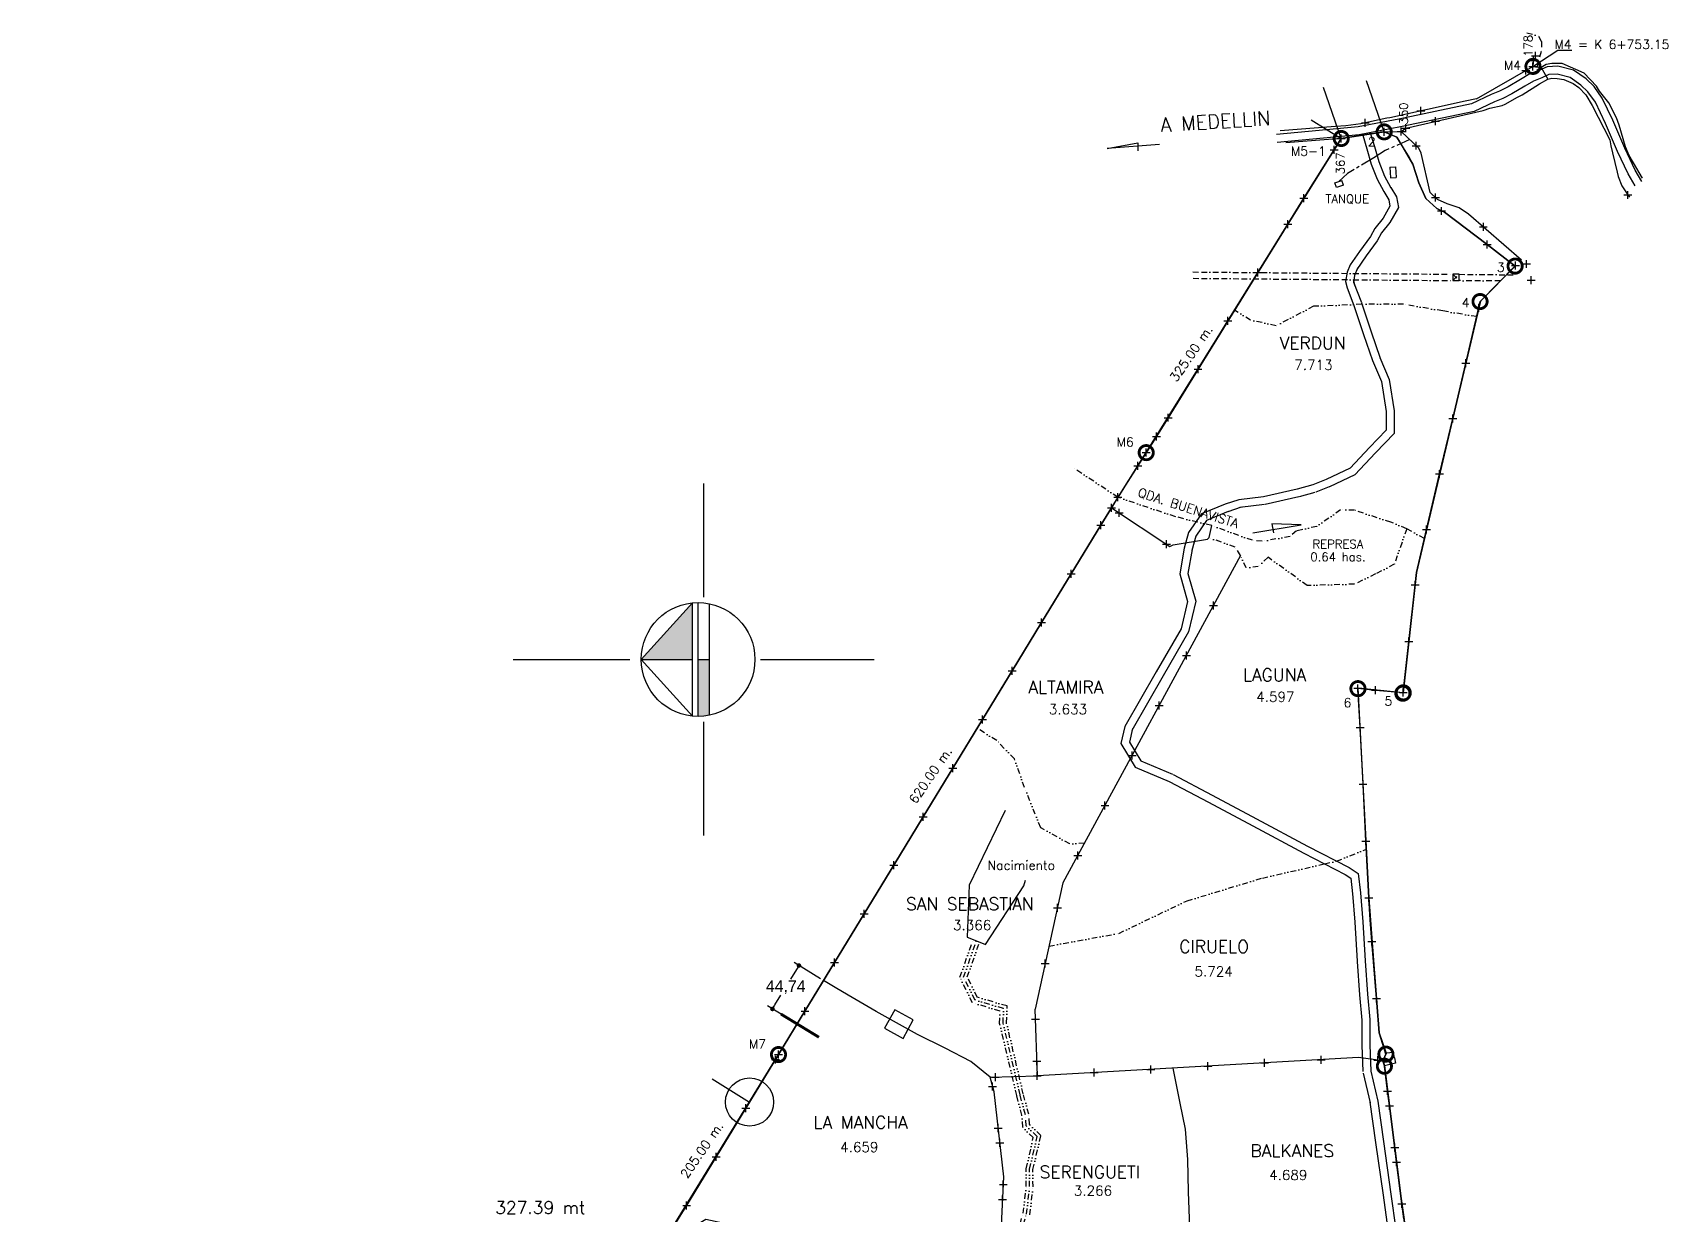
# Model space of a CAD drawing. Extents: x 14987 to 27544, y 5584 to 8136.
# Drawn here: x 25645 to 27084, y 7097 to 8136 of the extents above; entities that cross this region are included whole.
import ezdxf
from ezdxf.enums import TextEntityAlignment as Align

# ---------------------------------------------------------------- set-up
doc = ezdxf.new("R2010")
doc.units = 0
doc.header["$LTSCALE"] = 10
doc.header["$MEASUREMENT"] = 0
doc.header["$PDMODE"] = 2
doc.header["$PDSIZE"] = 3.5
for name, pattern in [('BORDER', [1.75, 0.5, -0.25, 0.5, -0.25, 0, -0.25]), ('CENTER', [2, 1.25, -0.25, 0.25, -0.25]), ('DIVIDE', [1.25, 0.5, -0.25, 0, -0.25, 0, -0.25])]:
    doc.linetypes.add(name, pattern=pattern)
doc.layers.get('0').update_dxf_attribs({"linetype": 'CONTINUOUS'})
doc.layers.get('Defpoints').update_dxf_attribs({"linetype": 'CONTINUOUS'})
for name, color, linetype in [('AREA', 2, 'CONTINUOUS'), ('CANO', 5, 'DIVIDE'), ('CERCO', 2, 'CONTINUOUS'), ('DIV-', 5, 'CONTINUOUS'), ('ENERGIA', 1, 'BORDER'), ('HOJA', 8, 'CONTINUOUS'), ('LIMITE', 6, 'CONTINUOUS'), ('MOJON', 2, 'CONTINUOUS'), ('MURO', 3, 'CONTINUOUS'), ('PL', 3, 'CONTINUOUS'), ('PUA', 1, 'CONTINUOUS'), ('r-100', 6, 'CONTINUOUS'), ('R-100B', 6, 'CONTINUOUS'), ('R60', 2, 'CONTINUOUS'), ('TUBERIA', 6, 'CENTER'), ('VIA', 4, 'CONTINUOUS')]:
    doc.layers.add(name, color=color, linetype=linetype)
doc.styles.add('ARIAL', font='arial.ttf')
doc.styles.add('SIMPLEX', font='simplex', dxfattribs={"height": 8})
doc.dimstyles.new('Arq 1000', dxfattribs={"dimscale": 5, "dimtxt": 2, "dimasz": 0.8, "dimexe": 1, "dimexo": 0.625, "dimgap": 0.2, "dimtad": 0, "dimtih": 1, "dimtoh": 1, "dimzin": 1, "dimtxsty": 'ARIAL', "dimblk": 'DOT', "dimcen": 2.5, "dimclrd": 1, "dimclre": 1, "dimclrt": 7, "dimadec": 0, "dimazin": 0, "dimtfac": 1, "dimtix": 1, "dimtmove": 2, "dimatfit": 3, "dimfxl": 1, "dimarcsym": 0})

# ---------------------------------------------------------------- blocks, each defined once
blk = doc.blocks.new('_DOT')
at = {"color": 0, "linetype": 'ByBlock'}
blk.add_line((-0.5, 0), (-1, 0), dxfattribs=at)
at = {"color": 0, "linetype": 'ByBlock', "const_width": 0.5}
blk.add_lwpolyline([(-0.25, 0, 1), (0.25, 0, 1)], format="xyb", close=True, dxfattribs=at)
blk = doc.blocks.new('*D15')
at = {"color": 1, "lineweight": -2, "transparency": 16777216}
for p, q in [((26317.2, 7312.7), (26311.9, 7304)), ((26338.4, 7304.5), (26315, 7318.8)), ((26315.2, 7266.3), (26291.7, 7280.5)), ((26298.1, 7281.4), (26303.4, 7290.1))]:
    blk.add_line(p, q, dxfattribs=at)
at = {"layer": 'Defpoints', "color": 0, "transparency": 16777216}
for p in [(26319.3, 7316.1), (26341.1, 7302.9), (26317.8, 7264.7)]:
    blk.add_point(p, dxfattribs=at)
at = {"color": 1, "lineweight": -2, "transparency": 16777216, "xscale": 4, "yscale": 4, "zscale": 4}
for p, rotation in [((26319.3, 7316.1), 58.64792404428853), ((26296, 7277.9), 238.6479240442885)]:
    blk.add_blockref('_DOT', p, dxfattribs=dict(at, rotation=rotation))
at = {"color": 7, "transparency": 16777216, "insert": (26307.7, 7297), "char_height": 10, "attachment_point": 5, "style": 'ARIAL'}
blk.add_mtext('44,74', dxfattribs=at)

msp = doc.modelspace()

# ---------------------------------------------------------------- hatches: boundary and pattern name
for points in [[(26225.61, 7634.797), (26191.47, 7597.055), (26225.61, 7597.055)], [(26225.61, 7597.055), (26191.47, 7597.055), (26180.61, 7585.048), (26225.61, 7585.048)], [(26240.61, 7585.048), (26230.61, 7585.048), (26230.61, 7535.048, 0.05038204), (26240.61, 7536.058)]]:
    msp.add_hatch(color=256).paths.add_polyline_path(points)

# ---------------------------------------------------------------- linework, layer by layer
at = {"color": 4}
for p, q in [((26235.61, 7639.797), (26235.61, 7739.797)), ((26180.61, 7585.048), (26225.61, 7634.797)), ((26225.61, 7535.298), (26225.61, 7634.797)), ((26230.61, 7535.048), (26230.61, 7635.048)), ((26240.61, 7536.058), (26240.61, 7634.038)), ((26068.11, 7585.048), (26170.61, 7585.048)), ((26225.61, 7535.298), (26180.61, 7585.048)), ((26180.61, 7585.048), (26225.61, 7585.048)), ((26230.61, 7585.048), (26240.61, 7585.048)), ((26285.61, 7585.048), (26385.61, 7585.048)), ((26235.61, 7430.298), (26235.61, 7530.298))]:
    msp.add_line(p, q, dxfattribs=at)
msp.add_circle((26230.61, 7585.048), 50, dxfattribs=at)
msp.add_point((26402.674, 7404.133))
at = {"layer": 'AREA'}
for p in [(26965.381, 8111.52), (26967.133, 8115.694), (26964.828, 8106.252), (26853.075, 8052.11), (26796.194, 8042.891), (26833.973, 8048.731), (26848.997, 8049.028), (27048.156, 7993.253), (26749.163, 7967.655), (26633.764, 7781.042), (26599.726, 7727.596), (26594.089, 7718.312), (26810.938, 7559.685), (26826.471, 7558.142)]:
    msp.add_point(p, dxfattribs=at)
at = {"layer": 'AREA', "color": 2}
for p in [(26949.544, 7931.16), (26850.812, 7556.013)]:
    msp.add_point(p, dxfattribs=at)
at = {"layer": 'CANO'}
for points in [[(26959.547, 8135.859), (26969.721, 8132.967), (26972.285, 8128.149), (26972.144, 8119.246), (26969.23, 8110.464), (26968.095, 8102.671)], [(26503.003, 7052.337), (26516.538, 7098.274), (26519.162, 7121.958), (26519.122, 7137.4), (26525.442, 7164.775), (26516.087, 7173.967), (26515.455, 7184.432), (26510.813, 7201.7), (26495.78, 7265.138), (26496.202, 7276.082), (26471.921, 7283.302), (26460.883, 7305.735), (26472.548, 7338.765)], [(26506.069, 7052.127), (26519.491, 7097.681), (26522.163, 7121.797), (26522.123, 7137.062), (26528.743, 7165.738), (26519.012, 7175.299), (26518.431, 7184.917), (26513.722, 7202.436), (26498.794, 7265.431), (26499.29, 7278.294), (26474.034, 7285.804), (26464.132, 7305.927), (26475.377, 7337.766)], [(26522.443, 7097.087), (26525.163, 7121.635), (26525.124, 7136.724), (26532.044, 7166.7), (26521.937, 7176.63), (26521.407, 7185.401), (26516.631, 7203.171), (26501.807, 7265.725), (26502.377, 7280.505), (26476.146, 7288.305), (26467.381, 7306.118), (26478.206, 7336.767)]]:
    msp.add_lwpolyline(points, dxfattribs=at)
at = {"layer": 'CANO', "color": 12, "true_color": 0xd01114}
for points in [[(26915.453, 7886.326), (26885.517, 7891.36), (26850.978, 7897.167), (26814.469, 7897.167), (26771.93, 7895.508), (26739.01, 7878.32), (26716.471, 7883.358), (26702.411, 7892.052)], [(26570.378, 7423.469), (26557.48, 7423.026), (26531.938, 7437.198), (26517.662, 7472.485), (26508.753, 7497.787), (26493.279, 7513.717), (26476.157, 7524.744)], [(26539.286, 7333.177), (26600.513, 7344.318), (26660.618, 7372.918), (26726.923, 7392.937), (26781.448, 7405.371), (26792.028, 7407.784), (26818.356, 7418.312)]]:
    msp.add_lwpolyline(points, dxfattribs=at)
at = {"layer": 'CANO', "color": 152, "true_color": 0x2a7dc6}
for points in [[(26869.363, 7691.37), (26853.873, 7699.993), (26839.899, 7705.722), (26807.79, 7716.211), (26795.632, 7716.591), (26774.72, 7702.003), (26756.923, 7698.074), (26751.338, 7693.088), (26726.548, 7688.877), (26718.173, 7689.782), (26682.428, 7702.681), (26650.617, 7710.536), (26599.726, 7727.596), (26559.93, 7753.927)], [(26853.873, 7699.993), (26842.869, 7668.668), (26826.376, 7660.234), (26807.779, 7651.24), (26766.158, 7650.095), (26731.819, 7674.991), (26723.313, 7666.698), (26712.507, 7665.504), (26707.72, 7676.508), (26702.969, 7683.687), (26679.944, 7692.1)]]:
    msp.add_lwpolyline(points, dxfattribs=at)
at = {"layer": 'CERCO'}
for p, q in [((26972.027, 8105.395), (26977.801, 8095.154)), ((26796.194, 8042.891), (26780.739, 8087.838)), ((26833.973, 8048.731), (26818.518, 8093.678)), ((26815.083, 8045.811), (26818.651, 8033.848)), ((26821.791, 8047.811), (26825.359, 8035.848)), ((26833.973, 8048.731), (26848.997, 8049.028)), ((26818.651, 8033.848), (26822.528, 8020.469)), ((26825.374, 8035.796), (26829.159, 8022.735)), ((26822.528, 8020.469), (26827.815, 8007.091)), ((26829.159, 8022.735), (26834.325, 8009.663)), ((26827.815, 8007.091), (26833.806, 7996.177)), ((26833.951, 8010.459), (26839.942, 7999.545)), ((26839.807, 7999.781), (26844.684, 7991.662)), ((26839.093, 7983.502), (26833.101, 7972.94)), ((26833.806, 7996.177), (26838.036, 7989.135)), ((26838.036, 7989.135), (26839.093, 7983.502)), ((26844.684, 7991.662), (26846.446, 7982.276)), ((26833.101, 7972.94), (26825.7, 7963.786)), ((26838.906, 7968.986), (26831.533, 7959.867)), ((26846.446, 7982.276), (26838.906, 7968.986)), ((26821.823, 7956.745), (26812.306, 7943.719)), ((26825.7, 7963.786), (26821.823, 7956.745)), ((26831.533, 7959.867), (26827.739, 7952.977)), ((26812.306, 7943.719), (26804.2, 7931.748)), ((26827.739, 7952.977), (26818.032, 7939.69)), ((26801.38, 7925.411), (26799.97, 7917.314)), ((26804.2, 7931.748), (26801.38, 7925.411)), ((26810.595, 7928.903), (26807.776, 7922.566)), ((26818.032, 7939.69), (26809.996, 7927.823)), ((26799.97, 7917.314), (26801.38, 7911.681)), ((26801.38, 7911.681), (26807.388, 7896.272)), ((26806.761, 7919.013), (26808.171, 7913.38)), ((26808.277, 7924.21), (26806.959, 7916.642)), ((26806.959, 7916.642), (26813.91, 7898.815)), ((26814.028, 7898.488), (26822.578, 7872.867)), ((26807.388, 7896.272), (26815.938, 7870.651)), ((26815.938, 7870.651), (26823.83, 7847.658)), ((26822.559, 7872.924), (26830.451, 7849.931)), ((26823.83, 7847.658), (26831.722, 7829.264)), ((26830.263, 7850.418), (26838.511, 7831.195)), ((26831.722, 7829.264), (26835.668, 7802.986)), ((26838.511, 7831.195), (26842.668, 7803.509)), ((26835.668, 7802.986), (26835.668, 7786.563)), ((26842.668, 7803.509), (26842.668, 7783.752)), ((26835.668, 7786.563), (26821.199, 7771.453)), ((26842.668, 7783.752), (26826.255, 7766.612)), ((26821.199, 7771.453), (26804.1, 7753.059)), ((26804.1, 7753.059), (26783.055, 7743.204)), ((26826.326, 7766.687), (26808.301, 7747.296)), ((26771.217, 7738.606), (26757.406, 7734.664)), ((26783.055, 7743.204), (26771.217, 7738.606)), ((26808.301, 7747.296), (26786.023, 7736.865)), ((26706.107, 7725.467), (26694.269, 7721.525)), ((26727.81, 7728.095), (26706.107, 7725.467)), ((26757.406, 7734.664), (26727.81, 7728.095)), ((26758.922, 7727.831), (26729.327, 7721.261)), ((26773.138, 7731.875), (26759.327, 7727.933)), ((26785.589, 7736.679), (26773.751, 7732.081)), ((26673.224, 7712.985), (26662.044, 7696.562)), ((26694.269, 7721.525), (26673.224, 7712.985)), ((26696.902, 7715.039), (26677.819, 7707.295)), ((26708.319, 7718.825), (26696.481, 7714.884)), ((26728.652, 7721.146), (26706.949, 7718.518)), ((26662.044, 7696.562), (26658.098, 7682.766)), ((26677.819, 7707.295), (26668.464, 7693.554)), ((26658.098, 7682.766), (26654.182, 7660.203)), ((26664.995, 7681.569), (26661.353, 7660.586)), ((26668.464, 7693.554), (26664.828, 7680.841)), ((26654.182, 7660.203), (26661.071, 7636.118)), ((26661.353, 7660.586), (26668.305, 7636.28)), ((26661.071, 7636.118), (26655.33, 7612.034)), ((26668.305, 7636.28), (26661.903, 7609.42)), ((26655.33, 7612.034), (26633.515, 7574.186)), ((26661.903, 7609.42), (26639.58, 7570.691)), ((26633.515, 7574.186), (26605.959, 7526.017)), ((26639.591, 7570.711), (26612.035, 7522.541)), ((26605.959, 7526.017), (26602.515, 7511.108)), ((26612.78, 7524.442), (26609.979, 7512.32)), ((26602.515, 7511.108), (26615.144, 7490.464)), ((26609.979, 7512.32), (26619.942, 7496.036)), ((26619.942, 7496.036), (26647.721, 7484.296)), ((26615.144, 7490.464), (26644.996, 7477.848)), ((26648.288, 7484.026), (26682.732, 7465.676)), ((26644.996, 7477.848), (26679.441, 7459.498)), ((26682.713, 7465.686), (26721.751, 7445.042)), ((26679.441, 7459.498), (26718.478, 7438.854)), ((26718.478, 7438.854), (26763.256, 7414.769)), ((26721.794, 7445.019), (26766.572, 7420.934)), ((26763.256, 7414.769), (26799.639, 7395.973)), ((26766.469, 7420.988), (26803.092, 7402.069))]:
    msp.add_line(p, q, dxfattribs=at)
for points in [[(26915.083, 8077.906), (26964.828, 8106.252)], [(26964.828, 8106.252), (26972.027, 8105.395)], [(27061.104, 8008.139), (27053.235, 8021.396), (27049.33, 8027.888), (27046.153, 8035.555), (27040.583, 8054.541), (27038.182, 8061.084), (27031.465, 8074.232), (27023.205, 8084.501), (27020.7, 8088.769), (27009.825, 8100.395), (26990.424, 8108.847), (26981.442, 8108.703), (26976.296, 8108.076), (26972.027, 8105.395), (26968.095, 8102.671)], [(26954.647, 7936.054), (26908.161, 7976.468), (26899.809, 7982.014), (26896.354, 7983.056), (26889.48, 7985.512), (26880.75, 7989.313), (26874.56, 7995.459), (26866.648, 8030.02), (26864.484, 8034.335), (26848.997, 8049.028), (26853.075, 8052.11), (26920.964, 8067.563), (26926.955, 8069.523), (26937.676, 8071.882), (26940.512, 8072.96), (26951.108, 8079.121), (26955.196, 8081.247), (26970.497, 8090.92), (26977.801, 8095.154), (26981.438, 8095.841), (26986.027, 8095.743), (26991.848, 8094.675), (27000.123, 8091.183), (27005.111, 8087.769), (27011.406, 8081.214), (27016.869, 8071.902), (27032.305, 8041.815), (27033.367, 8036.489), (27034.919, 8030.195), (27038.894, 8013.435), (27039.88, 8009.402), (27042.903, 8001.302), (27048.156, 7993.253), (27049.699, 7991.235)], [(26915.083, 8077.906), (26905.242, 8075.741), (26838.888, 8061.072), (26836.376, 8060.646), (26813.59, 8055.718), (26800.189, 8053.924), (26791.1, 8053.384)], [(26791.1, 8053.384), (26742.526, 8049.731)], [(26796.194, 8042.891), (26747.62, 8039.238)], [(26833.973, 8048.731), (26796.194, 8042.891), (26749.163, 7967.655)], [(26859.252, 8020.356), (26856.231, 8026.168), (26845.113, 8044.085), (26833.973, 8048.731)], [(26949.199, 7930.709), (26887.101, 7978.275), (26884.256, 7979.206), (26880.308, 7981.418), (26870.515, 7990.137), (26864.403, 8003.794), (26859.252, 8020.356)], [(26749.163, 7967.655), (26633.764, 7781.042), (26599.726, 7727.596)], [(26599.726, 7727.596), (26594.089, 7718.312), (26645.58, 7684.345), (26648.409, 7685.784), (26678.59, 7690.914), (26679.944, 7692.1), (26682.428, 7702.681)], [(26494.266, 7037.54), (26237.296, 7092.902), (26198.733, 7069.395), (26594.089, 7718.312)], [(26707.72, 7676.508), (26551.526, 7388.736), (26527.046, 7277.618)], [(26850.783, 7555.727), (26810.938, 7559.685), (26821.483, 7358.733)], [(26500.808, 7452.372), (26468.963, 7386.764), (26467.275, 7341.054), (26475.377, 7337.766), (26483.275, 7334.541), (26517.065, 7386.221), (26518.633, 7391.122)], [(26821.614, 7356.236), (26829.579, 7256.827), (26835.64, 7238.262)], [(26843.059, 7234.831), (26843.948, 7230.314), (26834.196, 7227.84), (26852.491, 7083.143), (26871.683, 6966.017), (26794.792, 6977.038), (26623.634, 7013.507), (26552.403, 7031.978), (26494.266, 7037.54), (26495.49, 7044.854), (26499.368, 7130.472), (26490.889, 7205.018), (26487.342, 7217.816), (26529.041, 7219.127), (26527.046, 7277.618)], [(26834.196, 7227.84), (26832.818, 7232.191), (26811.351, 7235.087), (26529.041, 7219.127)], [(26843.059, 7234.831), (26842.188, 7239.755), (26835.746, 7238.92), (26832.818, 7232.191)]]:
    msp.add_lwpolyline(points, dxfattribs=at)
at = {"layer": 'CERCO', "color": 2}
msp.add_lwpolyline([(26949.544, 7931.16), (26918.692, 7900.027), (26862.315, 7661.556), (26850.781, 7555.727)], dxfattribs=at)
at = {"layer": 'DIV-'}
for points in [[(26487.342, 7217.816), (26470.414, 7231.734), (26447.788, 7243.342), (26423.612, 7255.57), (26410.43, 7262.768), (26387.347, 7275.691), (26362.745, 7289.928), (26351.16, 7296.735), (26341.009, 7302.919)], [(26660.672, 7004.135), (26662.61, 7031.75), (26664.549, 7059.365), (26663.256, 7078.081), (26661.964, 7117.127), (26661.355, 7145.666), (26659.379, 7172.307), (26654.533, 7195.057), (26648.515, 7225.881)]]:
    msp.add_lwpolyline(points, dxfattribs=at)
msp.add_lwpolyline([(26394.639, 7260.87), (26410.959, 7251.958), (26419.86, 7268.258), (26403.54, 7277.17)], close=True, dxfattribs=at)
at = {"layer": 'ENERGIA'}
for p, q in [((26665.764, 7925.59), (26894.307, 7923.588)), ((26665.914, 7920.038), (26894.259, 7918.038)), ((26894.259, 7918.038), (26899.857, 7923.539)), ((26894.307, 7923.588), (26899.808, 7917.989)), ((26936.177, 7917.671), (26899.808, 7917.989)), ((26899.857, 7923.539), (26949.129, 7923.108))]:
    msp.add_line(p, q, dxfattribs=at)
at = {"layer": 'HOJA'}
msp.add_lwpolyline([(26194.177, 7063.063), (26301.346, 7237.819), (26396.411, 7393.853), (26484.835, 7538.989), (26594.089, 7718.312), (26624.705, 7766.817), (26796.194, 8042.891), (26833.973, 8048.731), (26845.113, 8044.085), (26859.252, 8020.356), (26864.403, 8003.794), (26870.515, 7990.137), (26880.308, 7981.418), (26884.256, 7979.206), (26887.101, 7978.275), (26924.462, 7949.657), (26949.141, 7930.753), (26918.692, 7900.027), (26862.315, 7661.556), (26850.812, 7556.013), (26850.783, 7555.727), (26810.938, 7559.685), (26820.6, 7375.548), (26824.455, 7320.778), (26829.579, 7256.827), (26835.746, 7238.92), (26832.96, 7232.516), (26834.165, 7227.554), (26848.143, 7117.528), (26855.31, 7065.937)], dxfattribs=at)
msp.add_lwpolyline([(26194.177, 7063.063), (26301.346, 7237.819), (26396.411, 7393.853), (26484.835, 7538.989), (26594.089, 7718.312), (26624.705, 7766.817), (26796.194, 8042.891), (26833.973, 8048.731), (26845.113, 8044.085), (26859.252, 8020.356), (26864.403, 8003.794), (26870.515, 7990.137), (26880.308, 7981.418), (26884.256, 7979.206), (26887.101, 7978.275), (26924.462, 7949.657), (26949.141, 7930.753), (26918.692, 7900.027), (26862.315, 7661.556), (26850.812, 7556.013), (26850.783, 7555.727), (26810.938, 7559.685), (26820.6, 7375.548), (26824.455, 7320.778), (26829.579, 7256.827), (26835.746, 7238.92), (26832.96, 7232.516), (26834.165, 7227.554), (26848.143, 7117.528), (26855.31, 7065.937)], dxfattribs=at)
at = {"layer": 'LIMITE'}
msp.add_line((26769.913, 8059.319), (26796.194, 8042.891), dxfattribs=at)
msp.add_lwpolyline([(26194.177, 7063.063), (26220.57, 7105.237), (26246.585, 7147.937), (26272.6, 7190.636), (26301.346, 7237.819), (26324.629, 7276.035), (26350.644, 7318.734), (26376.659, 7361.433), (26402.674, 7404.133), (26428.688, 7446.832), (26454.703, 7489.531), (26480.718, 7532.231), (26506.733, 7574.93), (26532.748, 7617.629), (26558.762, 7660.328), (26584.777, 7703.028), (26594.089, 7718.312), (26600.078, 7727.363), (26617.332, 7755.241), (26624.705, 7766.817), (26633.764, 7781.042), (26643.973, 7797.551), (26670.271, 7840.077), (26696.568, 7882.603), (26722.865, 7925.129), (26749.163, 7967.655), (26763.45, 7990.51), (26789.954, 8032.908), (26796.194, 8042.891)], dxfattribs=at)
at = {"layer": 'MOJON'}
for p, q in [((26799.639, 7395.973), (26804.623, 7392.891)), ((26803.092, 7402.069), (26811.179, 7397.067)), ((26811.179, 7397.067), (26813.204, 7379.875)), ((26804.623, 7392.891), (26806.252, 7379.056)), ((26806.227, 7379.316), (26808.251, 7354.034)), ((26813.204, 7379.875), (26815.229, 7354.593)), ((26808.241, 7354.181), (26810.266, 7319.798)), ((26815.229, 7354.593), (26817.254, 7320.209)), ((26810.27, 7319.727), (26812.295, 7290.4)), ((26817.254, 7320.209), (26819.279, 7290.882)), ((26812.307, 7290.248), (26814.332, 7268)), ((26819.279, 7290.882), (26821.303, 7268.634)), ((26814.303, 7268.634), (26814.303, 7246.386)), ((26821.303, 7268.634), (26821.303, 7246.386)), ((26814.31, 7246.082), (26815.322, 7222.822)), ((26821.303, 7246.386), (26822.316, 7223.127)), ((26815.495, 7221.551), (26821.57, 7195.258)), ((26822.316, 7223.127), (26828.39, 7196.833))]:
    msp.add_line(p, q, dxfattribs=at)
at = {"layer": 'MOJON', "const_width": 2.5}
for points in [[(26964.828, 8100.002, 1), (26964.828, 8112.502, 1)], [(26833.973, 8042.481, 1), (26833.973, 8054.981, 1)], [(26796.194, 8036.641, 1), (26796.194, 8049.141, 1)], [(26949.141, 7924.503, 1), (26949.141, 7937.003, 1)], [(26918.289, 7893.37, 1), (26918.289, 7905.87, 1)], [(26624.705, 7760.567, 1), (26624.705, 7773.067, 1)], [(26810.907, 7553.149, 1), (26810.907, 7565.649, 1)], [(26850.378, 7549.071, 1), (26850.378, 7561.571, 1)], [(26850.781, 7549.477, 1), (26850.781, 7561.977, 1)], [(26301.346, 7231.569, 1), (26301.346, 7244.069, 1)], [(26834.165, 7221.304, 1), (26834.165, 7233.804, 1)], [(26835.531, 7231.963, 1), (26835.531, 7244.463, 1)]]:
    msp.add_lwpolyline(points, format="xyb", close=True, dxfattribs=at)
at = {"layer": 'MOJON', "color": 12, "true_color": 0xd10000, "const_width": 2.5}
msp.add_lwpolyline([(26303.459, 7273.411), (26336.899, 7253.037)], dxfattribs=at)
at = {"layer": 'MOJON'}
for points in [[(26821.459, 7195.853), (26826.474, 7160.415), (26833.012, 7114.215), (26841.656, 7051.814), (26852.872, 6989.169), (26863.71, 6950.462), (26921.561, 6904.754), (26949.833, 6875.905), (26958.78, 6861.622), (26975.516, 6830.831), (26998.526, 6804.814), (27015.531, 6788.976), (27021.21, 6777.626), (27027.356, 6743.497), (27030.15, 6704.592), (27031.847, 6664.646), (27032.545, 6648.215), (27031.163, 6631.65), (27026.821, 6615.64), (27020.484, 6598.267), (27020.542, 6590.304), (27022.197, 6574.232), (27028.26, 6543.62), (27035.094, 6520.967)], [(26828.39, 7196.833), (26833.405, 7161.396), (26839.944, 7115.185), (26848.571, 7052.912), (26859.704, 6990.733), (26869.837, 6954.542), (26926.249, 6909.971), (26955.363, 6880.263), (26964.827, 6865.155), (26981.286, 6834.873), (27003.544, 6809.705), (27021.226, 6793.238), (27027.921, 6779.858), (27034.311, 6744.37), (27037.14, 6704.991), (27038.84, 6664.943), (27039.557, 6648.072), (27038.086, 6630.433), (27033.499, 6613.521), (27027.493, 6597.055), (27027.539, 6590.688), (27029.16, 6574.948), (27032.276, 6544.682), (27038.984, 6521.887)]]:
    msp.add_lwpolyline(points, dxfattribs=at)
for p in [(26624.705, 7766.817), (26301.346, 7237.819)]:
    msp.add_point(p, dxfattribs=at)
at = {"layer": 'MURO', "color": 3}
for p, q in [((26838.937, 8017.61), (26843.802, 8018.017)), ((26838.937, 8017.61), (26839.546, 8008.288)), ((26843.802, 8018.017), (26844.411, 8008.695)), ((26790.715, 8004.04), (26796.833, 8006.084)), ((26792.127, 7999.814), (26790.715, 8004.04)), ((26798.245, 8001.858), (26792.127, 7999.814)), ((26798.245, 8001.858), (26796.833, 8006.084)), ((26839.546, 8008.288), (26844.411, 8008.695))]:
    msp.add_line(p, q, dxfattribs=at)
at = {"layer": 'MURO'}
msp.add_line((26243.095, 7216.562), (26275.901, 7196.054), dxfattribs=at)
for points in [[(26275.901, 7196.054), (26301.346, 7237.819), (26324.629, 7276.035), (26350.644, 7318.734), (26376.659, 7361.433), (26402.674, 7404.133), (26428.688, 7446.832), (26454.703, 7489.531), (26480.718, 7532.231), (26506.733, 7574.93), (26532.748, 7617.629), (26558.762, 7660.328), (26584.777, 7703.028), (26594.089, 7718.312), (26600.078, 7727.363), (26617.332, 7755.241), (26624.705, 7766.817), (26633.764, 7781.042), (26643.973, 7797.551), (26670.271, 7840.077), (26696.568, 7882.603), (26722.841, 7925.09), (26749.163, 7967.655), (26763.45, 7990.51), (26789.954, 8032.908), (26796.194, 8042.891)], [(26275.901, 7196.054), (26246.585, 7147.937), (26220.57, 7105.237), (26194.177, 7063.063), (26169.531, 7028.808), (26140.33, 6988.222), (26111.128, 6947.635), (26081.926, 6907.048), (26063.548, 6881.505), (26034.194, 6841.028), (26002.65, 6797.532), (25976.878, 6761.996), (25940.868, 6727.307), (25904.859, 6692.618), (25868.85, 6657.929), (25832.84, 6623.24), (25796.831, 6588.551), (25760.822, 6553.862), (25736.673, 6530.295), (25725.503, 6518.488), (25691.141, 6482.167), (25656.779, 6445.845), (25645.484, 6433.905)]]:
    msp.add_lwpolyline(points, dxfattribs=at)
at = {"layer": 'MURO', "color": 3}
msp.add_lwpolyline([(26899.808, 7917.989), (26899.857, 7923.539), (26894.307, 7923.588), (26894.259, 7918.038)], close=True, dxfattribs=at)
at = {"layer": 'MURO'}
msp.add_circle((26275.901, 7196.054), 21.164, dxfattribs=at)
at = {"layer": 'PL'}
for points in [[(26796.194, 8042.891), (26789.954, 8032.908), (26763.45, 7990.51), (26749.163, 7967.655), (26722.865, 7925.129), (26696.568, 7882.603), (26670.271, 7840.077), (26643.973, 7797.551), (26633.764, 7781.042), (26624.705, 7766.817), (26617.332, 7755.241), (26599.726, 7727.596), (26594.089, 7718.312), (26584.777, 7703.028), (26558.762, 7660.328), (26532.748, 7617.629), (26506.733, 7574.93), (26480.718, 7532.231), (26454.703, 7489.531), (26428.688, 7446.832), (26402.674, 7404.133), (26376.659, 7361.433), (26350.644, 7318.734), (26324.629, 7276.035), (26301.346, 7237.819), (26272.6, 7190.636), (26246.585, 7147.937), (26220.57, 7105.237), (26194.177, 7063.063)], [(26851.172, 7093.573), (26849.53, 7106.561), (26844.9, 7143.178), (26843.343, 7155.491), (26838.628, 7192.783), (26836.986, 7205.771), (26834.165, 7227.554), (26832.96, 7232.516), (26835.531, 7238.213), (26829.579, 7256.827), (26827.145, 7287.2), (26823.152, 7337.04), (26821.614, 7356.236), (26820.6, 7375.548), (26817.98, 7425.479), (26815.36, 7475.41), (26812.74, 7525.342), (26810.938, 7559.685), (26826.471, 7558.142), (26850.812, 7556.013), (26855.692, 7600.79), (26861.109, 7650.496), (26862.315, 7661.556), (26871.259, 7699.388), (26882.762, 7748.046), (26894.266, 7796.705), (26905.769, 7845.364), (26918.289, 7899.62), (26949.141, 7930.753), (26924.462, 7949.657), (26887.101, 7978.275), (26884.309, 7979.188), (26880.308, 7981.418), (26870.515, 7990.137), (26864.403, 8003.794), (26859.252, 8020.356), (26848.614, 8038.442), (26845.113, 8044.085), (26833.973, 8048.731)]]:
    msp.add_lwpolyline(points, dxfattribs=at)
at = {"layer": 'PUA'}
for p in [(26958.525, 8102.66), (26866.259, 8067.123), (26817.395, 8056.541), (26879.227, 8058.062), (26789.954, 8032.908), (26862.104, 8036.593), (26763.45, 7990.51), (26879.128, 7990.923), (26884.309, 7979.188), (26921.185, 7965.144), (26924.462, 7949.657), (26722.865, 7925.129), (26959.148, 7932.62), (26963.36, 7918.476), (26917.272, 7894.023), (26696.568, 7882.603), (26670.271, 7840.077), (26905.769, 7845.364), (26643.973, 7797.551), (26894.266, 7796.705), (26617.332, 7755.241), (26882.762, 7748.046), (26600.885, 7713.828), (26584.777, 7703.028), (26871.259, 7699.388), (26642.622, 7686.296), (26558.762, 7660.328), (26861.109, 7650.496), (26683.869, 7632.564), (26532.748, 7617.629), (26855.692, 7600.79), (26660.017, 7588.62), (26506.733, 7574.93), (26636.165, 7544.675), (26480.718, 7532.231), (26812.74, 7525.342), (26612.314, 7500.731), (26454.703, 7489.531), (26815.36, 7475.41), (26588.462, 7456.787), (26428.688, 7446.832), (26817.98, 7425.479), (26564.61, 7412.842), (26820.6, 7375.548), (26376.659, 7361.433), (26546.67, 7366.693), (26823.152, 7337.04), (26350.644, 7318.734), (26535.912, 7317.864), (26324.629, 7276.035), (26827.145, 7287.2), (26527.34, 7268.991), (26298.615, 7233.335), (26528.598, 7232.103), (26778.642, 7233.237), (26828.435, 7232.782), (26492.043, 7217.963), (26528.934, 7219.123), (26578.961, 7221.949), (26628.881, 7224.771), (26678.802, 7227.593), (26728.722, 7230.415), (26489.582, 7209.733), (26836.986, 7205.771), (26272.6, 7190.636), (26838.628, 7192.783), (26494.507, 7173.207), (26495.986, 7160.2), (26246.585, 7147.937), (26843.258, 7156.166), (26844.9, 7143.178), (26499.052, 7123.489), (26220.57, 7105.237), (26498.459, 7110.412), (26849.53, 7106.561)]:
    msp.add_point(p, dxfattribs=at)
at = {"layer": 'R60', "color": 1}
msp.add_lwpolyline([(26964.828, 8106.252), (26986.667, 8120.66), (26999.068, 8120.66)], dxfattribs=at)
at = {"layer": 'R60'}
for points in [[(26636.331, 8037.654), (26590.473, 8034.085), (26617.478, 8039.183), (26617.478, 8032.045)], [(26718.583, 7696.41), (26760.919, 7703.471), (26735.047, 7704.256), (26736.615, 7696.41)]]:
    msp.add_lwpolyline(points, dxfattribs=at)
at = {"layer": 'TUBERIA', "color": 5}
msp.add_lwpolyline([(26856.443, 8041.963), (26834.982, 8032.31), (26824.819, 8025.849), (26801.618, 8012.054), (26794.251, 8005.187)], dxfattribs=at)
at = {"layer": 'VIA'}
for points in [[(27060.539, 8005.087), (27054.762, 8015.195), (27045.52, 8034.481), (27035.085, 8058.9), (27025.756, 8078.353), (27018.537, 8088.47), (27011.476, 8095.307), (27000.371, 8103.005), (26986.688, 8106.378), (26977.216, 8105.966), (26969.985, 8102.811), (26962.017, 8099.62), (26953.994, 8094.749), (26943.02, 8088.195), (26935.346, 8084.489), (26928.178, 8081.473)], [(27054.584, 8001.398), (27048.559, 8011.941), (27039.142, 8031.591), (27028.708, 8056.009), (27019.706, 8074.78), (27013.209, 8083.884), (27007.018, 8089.88), (26997.443, 8096.517), (26985.988, 8099.341), (26978.821, 8099.029), (26972.686, 8096.352), (26965.156, 8093.336), (26957.605, 8088.752), (26946.343, 8082.026), (26938.227, 8078.107), (26930.893, 8075.02)], [(26928.178, 8081.473), (26910.767, 8073.359), (26846.877, 8059.899), (26811.01, 8053.169), (26739.274, 8046.44)], [(26931.135, 8075.128), (26912.995, 8066.674), (26848.244, 8053.033), (26811.984, 8046.23), (26739.928, 8039.47)]]:
    msp.add_lwpolyline(points, dxfattribs=at)

# ---------------------------------------------------------------- texts
at = {"layer": 'AREA', "style": 'SIMPLEX'}
for s, p in [('178', (26964.332, 8114.69)), ('350', (26854.838, 8055.218)), ('367', (26799.176, 8011.435))]:
    msp.add_text(s, height=7.5, rotation=90, dxfattribs=at).set_placement(p)
at = {"layer": 'PL', "style": 'SIMPLEX'}
msp.add_text('327.39 mt', height=11, dxfattribs=at).set_placement((26091.825, 7097.827), align=Align.CENTER)
at = {"layer": 'r-100', "style": 'SIMPLEX'}
for s, p in [('VERDUN', (26771.056, 7857.662)), ('ALTAMIRA', (26554.042, 7555.249)), ('LAGUNA', (26737.541, 7565.98)), ('SAN SEBASTIAN', (26469.605, 7364.724)), ('CIRUELO', (26684.423, 7327.254)), ('LA MANCHA', (26373.527, 7172.784)), ('BALKANES', (26753.164, 7147.819)), ('SERENGUETI', (26575.063, 7129.095))]:
    msp.add_text(s, height=11, dxfattribs=at).set_placement(p, align=Align.CENTER)
at = {"layer": 'R-100B', "style": 'SIMPLEX'}
for s, p in [('7.713', (26771.796, 7839.524)), ('4.597', (26738.281, 7547.842)), ('3.633', (26555.879, 7536.937)), ('3.366', (26471.639, 7347.198)), ('5.724', (26684.037, 7306.506)), ('4.659', (26372.368, 7152.114)), ('4.689', (26749.616, 7127.609)), ('3.266', (26577.861, 7113.824))]:
    msp.add_text(s, height=8.7262, dxfattribs=at).set_placement(p, align=Align.CENTER)
at = {"layer": 'R60', "style": 'SIMPLEX'}
for s, height, p in [('M4 = K 6+753.15', 8, (27034.292, 8121.563)), ('M4', 8, (26946.792, 8103.238)), ('2', 8, (26822.989, 8036.04)), ('M5-1', 8, (26767.387, 8027.766)), ('TANQUE', 7.504, (26801.559, 7986.08)), ('3', 8, (26936.444, 7925.776)), ('4', 8, (26905.592, 7894.643)), ('M6', 8, (26606.207, 7772.135)), ('REPRESA', 7.504, (26793.293, 7682.702)), ('0.64 has.', 7.504, (26793.293, 7671.415)), ('5', 8, (26837.681, 7544.526)), ('6', 8, (26801.712, 7543.072)), ('Nacimiento', 8, (26514.856, 7400.201)), ('M7', 8, (26282.848, 7243.137))]:
    msp.add_text(s, height=height, dxfattribs=at).set_placement(p, align=Align.CENTER)
for s, height, rotation, p in [('A MEDELLIN', 12.48, 3.643033, (26685.899, 8051.697)), ('325.00 m.', 8, 55.41691, (26667.532, 7851.727)), ('QDA. BUENAVISTA', 8, 342.217437, (26660.522, 7714.437)), ('620.00 m.', 8, 55.41691, (26438.286, 7481.002)), ('205.00 m.', 8, 55.41691, (26237.175, 7151.69))]:
    msp.add_text(s, height=height, rotation=rotation, dxfattribs=at).set_placement(p, align=Align.CENTER)

# ---------------------------------------------------------------- dimensions: what is measured, and where the dimension line sits
dim = msp.add_aligned_dim(p1=(26317.838, 7264.65), p2=(26341.115, 7302.855), distance=25.551, dimstyle='Arq 1000')
dim.commit()
dim.dimension.update_dxf_attribs({"geometry": '*D15', "text_midpoint": (26307.656, 7297.047)})

doc.saveas('drawing.dxf')
